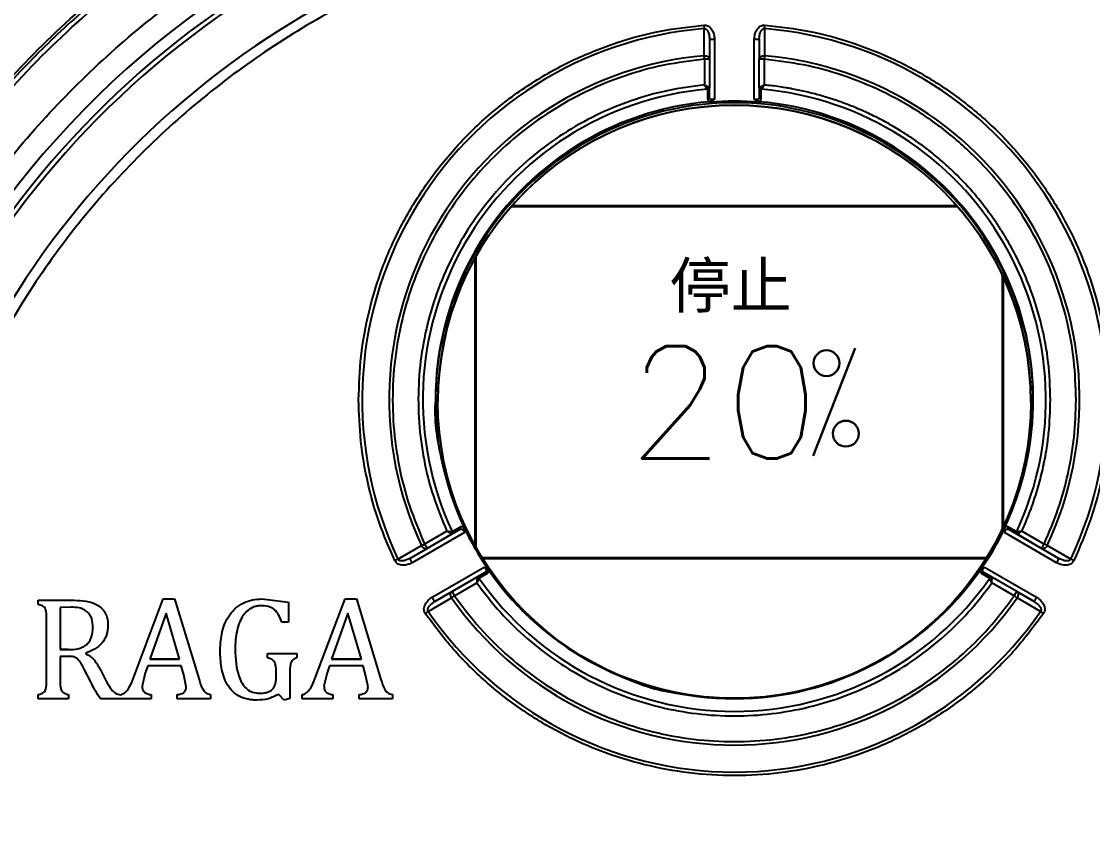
# Model space of a CAD drawing. Header units: millimetres. Extents: x 2223 to 4172, y 741 to 2119.
# Drawn here: x 2763.5 to 2871, y 1844.3 to 1926.1 of the extents above; entities that cross this region are included whole.
import ezdxf

# ---------------------------------------------------------------- set-up
doc = ezdxf.new("R2010")
doc.units = ezdxf.units.MM
for name, color, linetype, lineweight in [('DIM', 4, 'Continuous', 13), ('标注', 3, 'Continuous', 13), ('粗实线', 7, 'Continuous', 40)]:
    doc.layers.add(name, color=color, linetype=linetype, lineweight=lineweight)
doc.styles.add('01', font='txt.shx')

msp = doc.modelspace()

# ---------------------------------------------------------------- linework, layer by layer
at = {"color": 7, "linetype": 'Continuous', "lineweight": 25}
for p, q in [((2832.004, 1925.711), (2832.033, 1925.358)), ((2832.03, 1922.641), (2832.033, 1925.358)), ((2838.09, 1925.358), (2838.119, 1925.711)), ((2838.09, 1925.358), (2838.092, 1922.641)), ((2832.561, 1924.296), (2832.561, 1922.289)), ((2833.061, 1924.296), (2833.061, 1918.261)), ((2837.061, 1918.261), (2837.061, 1924.296)), ((2837.561, 1924.296), (2837.561, 1922.289)), ((2832.061, 1922.289), (2832.03, 1922.641)), ((2832.061, 1922.289), (2832.061, 1919.703)), ((2832.561, 1922.289), (2832.561, 1919.398)), ((2837.561, 1919.398), (2837.561, 1922.289)), ((2838.092, 1922.641), (2838.061, 1922.289)), ((2838.061, 1922.289), (2838.061, 1919.703)), ((2832.377, 1919.217), (2832.377, 1918.281)), ((2832.561, 1918.462), (2832.561, 1919.398)), ((2837.561, 1919.398), (2837.561, 1918.462)), ((2837.745, 1918.281), (2837.746, 1919.217)), ((2832.588, 1918.026), (2835.061, 1918.128)), ((2835.061, 1918.128), (2837.535, 1918.026)), ((2805.311, 1887.954), (2805.311, 1887.954)), ((2864.811, 1887.891), (2864.811, 1887.891)), ((2802.488, 1872.208), (2807.541, 1875.126)), ((2807.965, 1874.793), (2802.738, 1871.775)), ((2806.216, 1874.938), (2803.977, 1873.645)), ((2806.728, 1874.657), (2806.756, 1874.676)), ((2806.731, 1874.658), (2807.541, 1875.126)), ((2807.606, 1875.375), (2806.795, 1874.908)), ((2807.567, 1875.144), (2807.575, 1875.141)), ((2810.406, 1871.037), (2807.932, 1875.321)), ((2862.19, 1875.321), (2859.717, 1871.037)), ((2867.384, 1871.775), (2862.158, 1874.793)), ((2863.328, 1874.908), (2862.517, 1875.375)), ((2862.548, 1875.141), (2862.555, 1875.144)), ((2862.581, 1875.126), (2863.392, 1874.658)), ((2862.581, 1875.126), (2867.634, 1872.208)), ((2863.366, 1874.676), (2863.394, 1874.657)), ((2866.146, 1873.645), (2863.906, 1874.938)), ((2806.731, 1874.658), (2804.227, 1873.212)), ((2865.896, 1873.212), (2863.392, 1874.658)), ((2801.304, 1872.135), (2803.656, 1873.496)), ((2802.488, 1872.208), (2804.227, 1873.212)), ((2867.634, 1872.208), (2865.896, 1873.212)), ((2868.818, 1872.135), (2866.466, 1873.496)), ((2802.488, 1872.208), (2802.157, 1872.052)), ((2867.965, 1872.052), (2867.634, 1872.208)), ((2804.738, 1868.311), (2809.965, 1871.329)), ((2810.041, 1870.796), (2804.988, 1867.878)), ((2810.041, 1870.796), (2809.231, 1870.328)), ((2809.479, 1870.258), (2810.29, 1870.727)), ((2859.833, 1870.727), (2860.643, 1870.258)), ((2860.892, 1870.328), (2860.081, 1870.796)), ((2865.134, 1867.878), (2860.081, 1870.796)), ((2860.158, 1871.329), (2865.384, 1868.311)), ((2806.727, 1868.882), (2809.231, 1870.328)), ((2806.977, 1868.449), (2809.216, 1869.742)), ((2863.396, 1868.882), (2860.892, 1870.328)), ((2863.146, 1868.449), (2860.906, 1869.742)), ((2804.333, 1866.89), (2806.687, 1868.246)), ((2804.988, 1867.878), (2806.727, 1868.882)), ((2863.396, 1868.882), (2865.134, 1867.878)), ((2865.79, 1866.89), (2863.435, 1868.246)), ((2765.182, 1867.595), (2765.182, 1868.006)), ((2765.182, 1868.006), (2768.794, 1868.006)), ((2765.182, 1868.006), (2768.794, 1868.006)), ((2765.182, 1868.006), (2765.182, 1868.006)), ((2768.457, 1867.32), (2767.401, 1867.292)), ((2767.401, 1867.292), (2767.401, 1863.067)), ((2768.794, 1868.006), (2768.794, 1868.006)), ((2774.726, 1860.113), (2777.744, 1868.143)), ((2774.726, 1860.113), (2777.744, 1868.143)), ((2777.744, 1868.143), (2778.889, 1868.143)), ((2777.744, 1868.143), (2777.744, 1868.143)), ((2777.744, 1868.143), (2778.889, 1868.143)), ((2778.889, 1868.143), (2781.35, 1860.055)), ((2778.889, 1868.143), (2778.889, 1868.143)), ((2778.889, 1868.143), (2781.35, 1860.055)), ((2787.638, 1868.143), (2790.313, 1867.803)), ((2787.638, 1868.143), (2787.638, 1868.143)), ((2790.313, 1867.803), (2790.313, 1865.811)), ((2790.313, 1867.803), (2790.313, 1867.803)), ((2792.974, 1860.113), (2795.992, 1868.143)), ((2792.974, 1860.113), (2795.992, 1868.143)), ((2795.992, 1868.143), (2797.137, 1868.143)), ((2795.992, 1868.143), (2795.992, 1868.143)), ((2795.992, 1868.143), (2797.137, 1868.143)), ((2797.137, 1868.143), (2799.598, 1860.055)), ((2797.137, 1868.143), (2797.137, 1868.143)), ((2797.137, 1868.143), (2799.598, 1860.055)), ((2766.029, 1859.976), (2766.029, 1866.158)), ((2778.027, 1866.724), (2776.396, 1862.107)), ((2779.386, 1862.107), (2778.027, 1866.724)), ((2796.275, 1866.724), (2794.643, 1862.107)), ((2797.634, 1862.107), (2796.275, 1866.724)), ((2772.203, 1865.477), (2772.203, 1865.477)), ((2790.313, 1865.811), (2789.627, 1865.811)), ((2767.401, 1863.067), (2768.217, 1863.067)), ((2767.401, 1863.067), (2767.401, 1863.067)), ((2768.217, 1863.067), (2767.401, 1863.067)), ((2768.217, 1863.067), (2768.217, 1863.067)), ((2783.453, 1862.998), (2783.453, 1862.998)), ((2784.962, 1863.099), (2784.962, 1863.099)), ((2768.192, 1862.381), (2767.401, 1862.381)), ((2767.401, 1862.381), (2767.401, 1859.98)), ((2769.992, 1862.7), (2769.992, 1862.636)), ((2776.396, 1862.107), (2779.386, 1862.107)), ((2779.386, 1862.107), (2776.396, 1862.107)), ((2788.197, 1862.244), (2788.197, 1862.655)), ((2788.197, 1862.655), (2791.16, 1862.655)), ((2788.197, 1862.655), (2791.16, 1862.655)), ((2788.197, 1862.655), (2788.197, 1862.655)), ((2791.16, 1862.655), (2791.16, 1862.244)), ((2791.16, 1862.655), (2791.16, 1862.655)), ((2794.643, 1862.107), (2797.634, 1862.107)), ((2797.634, 1862.107), (2794.643, 1862.107)), ((2770.47, 1859.834), (2769.859, 1861.033)), ((2771.401, 1861.08), (2772.031, 1859.899)), ((2771.401, 1861.08), (2771.401, 1861.08)), ((2771.401, 1861.08), (2772.031, 1859.899)), ((2775.946, 1860.743), (2775.63, 1859.386)), ((2776.188, 1861.421), (2775.946, 1860.743)), ((2779.556, 1861.421), (2776.188, 1861.421)), ((2779.809, 1860.52), (2779.556, 1861.421)), ((2794.193, 1860.743), (2793.878, 1859.386)), ((2794.436, 1861.421), (2794.193, 1860.743)), ((2797.803, 1861.421), (2794.436, 1861.421)), ((2798.056, 1860.52), (2797.803, 1861.421)), ((2766.029, 1859.976), (2766.029, 1859.976)), ((2772.031, 1859.899), (2772.031, 1859.899)), ((2774.726, 1860.113), (2774.726, 1860.113)), ((2780.049, 1859.313), (2779.809, 1860.52)), ((2781.35, 1860.055), (2781.35, 1860.055)), ((2789.078, 1860.181), (2789.078, 1860.61)), ((2790.45, 1860.662), (2790.45, 1858.143)), ((2792.974, 1860.113), (2792.974, 1860.113)), ((2798.296, 1859.313), (2798.056, 1860.52)), ((2799.598, 1860.055), (2799.598, 1860.055)), ((2789.869, 1857.991), (2789.325, 1858.604)), ((2765.182, 1858.128), (2765.182, 1858.539)), ((2765.182, 1858.539), (2765.182, 1858.539)), ((2768.247, 1858.128), (2765.182, 1858.128)), ((2768.247, 1858.539), (2768.247, 1858.128)), ((2776.527, 1858.128), (2771.444, 1858.111)), ((2773.447, 1858.538), (2773.447, 1858.538)), ((2776.527, 1858.539), (2776.527, 1858.128)), ((2779.159, 1858.128), (2779.159, 1858.539)), ((2782.493, 1858.128), (2779.159, 1858.128)), ((2782.493, 1858.539), (2782.493, 1858.128)), ((2782.493, 1858.539), (2782.493, 1858.539)), ((2790.45, 1858.143), (2789.869, 1857.991)), ((2791.685, 1858.128), (2791.685, 1858.539)), ((2791.685, 1858.539), (2791.685, 1858.539)), ((2794.774, 1858.128), (2791.685, 1858.128)), ((2794.774, 1858.539), (2794.774, 1858.128)), ((2797.407, 1858.128), (2797.407, 1858.539)), ((2800.74, 1858.128), (2797.407, 1858.128)), ((2800.74, 1858.539), (2800.74, 1858.128)), ((2800.74, 1858.539), (2800.74, 1858.539)), ((2835.061, 1858.128), (2836.165, 1858.236))]:
    msp.add_line(p, q, dxfattribs=at)
at = {"color": 7, "linetype": 'Continuous', "lineweight": 25, "flags": 128}
for points in [[(2832.561, 1924.296), (2832.571, 1924.296), (2832.599, 1924.296), (2832.646, 1924.296), (2832.708, 1924.296), (2832.783, 1924.296), (2832.87, 1924.296), (2832.964, 1924.296), (2833.061, 1924.296)], [(2837.061, 1924.296), (2837.159, 1924.296), (2837.253, 1924.296), (2837.339, 1924.296), (2837.415, 1924.296), (2837.477, 1924.296), (2837.523, 1924.296), (2837.552, 1924.296), (2837.561, 1924.296)], [(2832.561, 1922.289), (2832.552, 1922.289), (2832.523, 1922.289), (2832.477, 1922.289), (2832.415, 1922.289), (2832.339, 1922.289), (2832.253, 1922.289), (2832.159, 1922.289), (2832.061, 1922.289)], [(2838.061, 1922.289), (2837.964, 1922.289), (2837.87, 1922.289), (2837.783, 1922.289), (2837.708, 1922.289), (2837.646, 1922.289), (2837.599, 1922.289), (2837.571, 1922.289), (2837.561, 1922.289)], [(2803.656, 1873.496), (2803.689, 1873.511), (2803.725, 1873.528), (2803.763, 1873.546), (2803.803, 1873.564), (2803.845, 1873.584), (2803.888, 1873.604), (2803.932, 1873.624), (2803.977, 1873.645)], [(2803.977, 1873.645), (2804.025, 1873.561), (2804.072, 1873.479), (2804.115, 1873.405), (2804.153, 1873.339), (2804.184, 1873.285), (2804.208, 1873.245), (2804.222, 1873.22), (2804.227, 1873.212)], [(2865.896, 1873.212), (2865.901, 1873.22), (2865.915, 1873.245), (2865.938, 1873.285), (2865.969, 1873.339), (2866.007, 1873.405), (2866.05, 1873.479), (2866.097, 1873.561), (2866.146, 1873.645)], [(2866.466, 1873.496), (2866.433, 1873.511), (2866.398, 1873.528), (2866.36, 1873.546), (2866.319, 1873.564), (2866.277, 1873.584), (2866.234, 1873.604), (2866.19, 1873.624), (2866.146, 1873.645)], [(2801.304, 1872.135), (2801.271, 1872.12), (2801.236, 1872.103), (2801.198, 1872.085), (2801.158, 1872.066), (2801.116, 1872.046), (2801.073, 1872.026), (2801.029, 1872.005), (2800.985, 1871.984)], [(2802.738, 1871.775), (2802.689, 1871.86), (2802.643, 1871.941), (2802.599, 1872.016), (2802.561, 1872.082), (2802.53, 1872.136), (2802.507, 1872.176), (2802.493, 1872.2), (2802.488, 1872.208)], [(2867.634, 1872.208), (2867.629, 1872.2), (2867.615, 1872.176), (2867.592, 1872.136), (2867.561, 1872.082), (2867.523, 1872.016), (2867.48, 1871.941), (2867.433, 1871.86), (2867.384, 1871.775)], [(2869.138, 1871.984), (2869.093, 1872.005), (2869.05, 1872.026), (2869.007, 1872.046), (2868.965, 1872.066), (2868.925, 1872.085), (2868.887, 1872.103), (2868.851, 1872.12), (2868.818, 1872.135)], [(2804.988, 1867.878), (2804.983, 1867.887), (2804.969, 1867.911), (2804.946, 1867.951), (2804.915, 1868.005), (2804.877, 1868.071), (2804.834, 1868.146), (2804.787, 1868.227), (2804.738, 1868.311)], [(2806.977, 1868.449), (2806.936, 1868.421), (2806.897, 1868.393), (2806.858, 1868.366), (2806.82, 1868.339), (2806.784, 1868.314), (2806.749, 1868.29), (2806.717, 1868.267), (2806.687, 1868.246)], [(2806.727, 1868.882), (2806.731, 1868.874), (2806.746, 1868.849), (2806.769, 1868.809), (2806.8, 1868.755), (2806.838, 1868.69), (2806.881, 1868.615), (2806.928, 1868.533), (2806.977, 1868.449)], [(2863.146, 1868.449), (2863.195, 1868.533), (2863.242, 1868.615), (2863.285, 1868.69), (2863.323, 1868.755), (2863.354, 1868.809), (2863.377, 1868.849), (2863.391, 1868.874), (2863.396, 1868.882)], [(2863.435, 1868.246), (2863.406, 1868.267), (2863.373, 1868.29), (2863.339, 1868.314), (2863.303, 1868.339), (2863.265, 1868.366), (2863.226, 1868.393), (2863.186, 1868.421), (2863.146, 1868.449)], [(2865.384, 1868.311), (2865.335, 1868.227), (2865.289, 1868.146), (2865.245, 1868.071), (2865.207, 1868.005), (2865.176, 1867.951), (2865.153, 1867.911), (2865.139, 1867.887), (2865.134, 1867.878)], [(2804.042, 1866.689), (2804.082, 1866.716), (2804.122, 1866.744), (2804.162, 1866.771), (2804.2, 1866.797), (2804.236, 1866.823), (2804.271, 1866.847), (2804.303, 1866.869), (2804.333, 1866.89)], [(2865.79, 1866.89), (2865.819, 1866.869), (2865.852, 1866.847), (2865.886, 1866.823), (2865.923, 1866.797), (2865.961, 1866.771), (2866, 1866.744), (2866.04, 1866.716), (2866.08, 1866.689)]]:
    msp.add_lwpolyline(points, dxfattribs=at)
at = {"color": 7, "linetype": 'Continuous', "lineweight": 25}
msp.add_circle((2835.061, 1887.923), 29.75, dxfattribs=at)
for centre, radius, start, end in [((2835.061, 1853.128), 91.48, 295.79271, 180), ((2835.061, 1853.128), 90.341, 353.64897, 186.35103), ((2835.061, 1853.128), 89.875, 353.64897, 186.35103), ((2835.061, 1853.128), 85.319, 353.33017, 186.66983), ((2835.061, 1888.128), 37.354, 94.65071, 205.34929), ((2835.061, 1888.128), 37.354, 334.65071, 85.34929), ((2835.061, 1888.128), 34.646, 95.01875, 204.98125), ((2835.061, 1888.128), 34.646, 335.01875, 84.98125), ((2835.061, 1888.128), 31.264, 94.97704, 205.02296), ((2832.289, 1919.495), 0.229, 285.08159, 349.89545), ((2832.372, 1919.407), 0.19, 271.48934, 357.31235), ((2837.751, 1919.407), 0.19, 182.68765, 268.51066), ((2837.833, 1919.495), 0.229, 190.10455, 254.91841), ((2835.061, 1888.128), 31.264, 334.97704, 85.02296), ((2835.061, 1888.128), 30, 94.72923, 205.27077), ((2835.061, 1887.923), 30, 357.22072, 180), ((2835.061, 1887.923), 29.75, 0, 179.93876), ((2832.372, 1918.471), 0.189, 271.61717, 357.31776), ((2835.061, 1888.128), 30, 334.72923, 85.27077), ((2837.751, 1918.471), 0.189, 182.6801, 268.38296), ((2806.511, 1874.845), 0.229, 310.10459, 14.91837), ((2806.628, 1874.817), 0.19, 302.68761, 28.51079), ((2807.439, 1875.285), 0.189, 302.68007, 28.38309), ((2862.683, 1875.285), 0.189, 151.61704, 237.31779), ((2863.494, 1874.817), 0.19, 151.48921, 237.31239), ((2863.612, 1874.845), 0.229, 165.08163, 229.89541), ((2810.128, 1870.627), 0.189, 31.61702, 117.31857), ((2835.061, 1888.128), 30, 214.72923, 325.27077), ((2859.994, 1870.627), 0.189, 62.68036, 148.38305), ((2809.282, 1870.044), 0.229, 45.08176, 109.89528), ((2809.318, 1870.159), 0.19, 31.48925, 117.3121), ((2835.061, 1888.128), 31.264, 214.97704, 325.02296), ((2860.805, 1870.159), 0.19, 62.6879, 148.51075), ((2860.84, 1870.044), 0.229, 70.10472, 134.91824), ((2835.061, 1888.128), 34.646, 215.01875, 324.98125), ((2835.061, 1888.128), 37.354, 214.65071, 325.34929), ((2835.061, 1853.128), 91.48, 180, 290.22656)]:
    msp.add_arc(centre, radius, start, end, dxfattribs=at)
for points in [[(2737.388, 1863.918), (2737.912, 1867.57), (2738.96, 1874.873), (2742.079, 1885.516), (2746.287, 1895.759), (2751.643, 1905.46), (2758.047, 1914.499), (2765.429, 1922.761), (2773.691, 1930.142), (2782.73, 1936.547), (2792.431, 1941.902), (2802.674, 1946.11), (2813.317, 1949.23), (2820.62, 1950.278), (2824.272, 1950.802)], [(2737.59, 1870.461), (2738.277, 1873.755), (2739.649, 1880.344), (2742.97, 1889.896), (2747.174, 1899.079), (2752.31, 1907.782), (2758.299, 1915.919), (2765.087, 1923.403), (2772.6, 1930.159), (2780.762, 1936.113), (2789.487, 1941.212), (2798.688, 1945.376), (2808.255, 1948.656), (2814.849, 1950.001), (2818.146, 1950.673)], [(2845.851, 1950.802), (2849.502, 1950.278), (2856.806, 1949.23), (2867.449, 1946.11), (2877.692, 1941.902), (2887.393, 1936.547), (2896.432, 1930.142), (2904.694, 1922.761), (2912.075, 1914.499), (2918.48, 1905.46), (2923.835, 1895.759), (2928.043, 1885.516), (2931.163, 1874.873), (2932.211, 1867.57), (2932.735, 1863.918)], [(2852.393, 1950.6), (2855.688, 1949.913), (2862.276, 1948.541), (2871.828, 1945.22), (2881.012, 1941.016), (2889.715, 1935.88), (2897.851, 1929.891), (2905.336, 1923.103), (2912.091, 1915.59), (2918.046, 1907.428), (2923.144, 1898.703), (2927.309, 1889.502), (2930.589, 1879.935), (2931.933, 1873.341), (2932.605, 1870.044)], [(2741.321, 1853.129), (2741.408, 1856.196), (2741.582, 1862.332), (2742.985, 1871.446), (2745.21, 1880.384), (2748.318, 1889.059), (2752.256, 1897.389), (2756.994, 1905.292), (2762.482, 1912.693), (2768.67, 1919.52), (2775.497, 1925.707), (2782.898, 1931.196), (2790.801, 1935.933), (2799.131, 1939.872), (2807.806, 1942.98), (2816.744, 1945.205), (2825.858, 1946.608), (2831.994, 1946.782), (2835.061, 1946.869)], [(2835.061, 1946.869), (2838.129, 1946.782), (2844.264, 1946.608), (2853.378, 1945.205), (2862.316, 1942.98), (2870.992, 1939.872), (2879.321, 1935.933), (2887.224, 1931.196), (2894.625, 1925.707), (2901.452, 1919.52), (2907.64, 1912.693), (2913.129, 1905.292), (2917.866, 1897.389), (2921.805, 1889.059), (2924.912, 1880.384), (2927.137, 1871.446), (2928.541, 1862.332), (2928.715, 1856.196), (2928.802, 1853.129)], [(2835.061, 1937.414), (2832.099, 1937.324), (2826.173, 1937.143), (2817.384, 1935.688), (2808.791, 1933.383), (2800.49, 1930.169), (2792.573, 1926.103), (2785.128, 1921.225), (2778.238, 1915.591), (2771.979, 1909.263), (2766.421, 1902.312), (2761.625, 1894.814), (2757.645, 1886.853), (2754.526, 1878.517), (2752.298, 1869.899), (2751.006, 1861.096), (2750.582, 1852.197), (2751.091, 1846.291), (2751.345, 1843.338)], [(2918.777, 1843.338), (2919.032, 1846.291), (2919.541, 1852.197), (2919.116, 1861.096), (2917.825, 1869.899), (2915.596, 1878.517), (2912.477, 1886.853), (2908.497, 1894.814), (2903.702, 1902.312), (2898.144, 1909.263), (2891.885, 1915.591), (2884.995, 1921.225), (2877.55, 1926.103), (2869.633, 1930.169), (2861.331, 1933.383), (2852.739, 1935.688), (2843.949, 1937.143), (2838.024, 1937.324), (2835.061, 1937.414)], [(2770.419, 1927.766), (2768.663, 1926.19), (2765.152, 1923.038), (2762, 1919.527), (2760.423, 1917.771)], [(2838.119, 1925.711), (2839.627, 1925.535), (2842.644, 1925.183), (2847.047, 1923.969), (2851.279, 1922.273), (2855.273, 1920.068), (2858.974, 1917.402), (2862.326, 1914.308), (2865.281, 1910.833), (2867.796, 1907.027), (2869.834, 1902.946), (2871.366, 1898.65), (2872.369, 1894.2), (2872.829, 1889.662), (2872.74, 1885.1), (2872.094, 1880.587), (2870.943, 1876.167), (2869.74, 1873.378), (2869.138, 1871.984)], [(2832.061, 1922.289), (2830.7, 1922.122), (2827.976, 1921.787), (2824.004, 1920.67), (2820.188, 1919.121), (2816.587, 1917.116), (2813.251, 1914.698), (2810.228, 1911.897), (2807.562, 1908.754), (2805.291, 1905.315), (2803.449, 1901.63), (2802.06, 1897.75), (2801.146, 1893.731), (2800.719, 1889.633), (2800.784, 1885.512), (2801.35, 1881.432), (2802.369, 1877.434), (2803.441, 1874.908), (2803.977, 1873.645)], [(2832.061, 1919.703), (2830.812, 1919.541), (2828.314, 1919.216), (2824.674, 1918.17), (2821.178, 1916.73), (2817.879, 1914.877), (2814.824, 1912.647), (2812.055, 1910.07), (2809.611, 1907.182), (2807.528, 1904.024), (2805.835, 1900.641), (2804.556, 1897.081), (2803.708, 1893.394), (2803.305, 1889.633), (2803.349, 1885.85), (2803.85, 1882.102), (2804.764, 1878.426), (2805.732, 1876.101), (2806.216, 1874.938)], [(2833.061, 1918.261), (2833.004, 1918.256), (2832.89, 1918.245), (2832.794, 1918.234), (2832.747, 1918.229)], [(2837.376, 1918.229), (2837.328, 1918.234), (2837.233, 1918.245), (2837.118, 1918.256), (2837.061, 1918.261)], [(2807.836, 1875.081), (2807.855, 1875.037), (2807.893, 1874.95), (2807.941, 1874.845), (2807.965, 1874.793)], [(2862.158, 1874.793), (2862.182, 1874.845), (2862.229, 1874.95), (2862.268, 1875.037), (2862.287, 1875.081)], [(2809.965, 1871.329), (2809.998, 1871.282), (2810.064, 1871.188), (2810.121, 1871.111), (2810.15, 1871.073)], [(2859.973, 1871.073), (2860.001, 1871.111), (2860.058, 1871.188), (2860.125, 1871.282), (2860.158, 1871.329)], [(2809.216, 1869.742), (2809.981, 1868.741), (2811.511, 1866.74), (2814.237, 1864.111), (2817.232, 1861.803), (2820.487, 1859.873), (2823.946, 1858.342), (2827.562, 1857.232), (2831.285, 1856.56), (2835.061, 1856.335), (2838.837, 1856.56), (2842.56, 1857.232), (2846.177, 1858.342), (2849.636, 1859.873), (2852.89, 1861.803), (2855.885, 1864.111), (2858.611, 1866.74), (2860.141, 1868.741), (2860.906, 1869.742)], [(2806.977, 1868.449), (2807.802, 1867.353), (2809.454, 1865.162), (2812.407, 1862.281), (2815.657, 1859.751), (2819.194, 1857.634), (2822.956, 1855.954), (2826.893, 1854.737), (2830.948, 1854), (2835.061, 1853.753), (2839.175, 1854), (2843.229, 1854.737), (2847.166, 1855.954), (2850.929, 1857.634), (2854.465, 1859.751), (2857.715, 1862.281), (2860.669, 1865.162), (2862.32, 1867.353), (2863.146, 1868.449)], [(2866.08, 1866.689), (2865.174, 1865.47), (2863.361, 1863.033), (2860.108, 1859.827), (2856.523, 1857.011), (2852.617, 1854.653), (2848.457, 1852.782), (2844.101, 1851.426), (2839.615, 1850.604), (2835.061, 1850.329), (2830.508, 1850.604), (2826.021, 1851.426), (2821.666, 1852.782), (2817.506, 1854.653), (2813.6, 1857.011), (2810.014, 1859.827), (2806.762, 1863.033), (2804.949, 1865.47), (2804.042, 1866.689)], [(2835.061, 1759.388), (2831.994, 1759.475), (2825.858, 1759.649), (2816.744, 1761.052), (2807.806, 1763.278), (2799.131, 1766.385), (2790.801, 1770.324), (2782.898, 1775.061), (2775.497, 1780.55), (2768.67, 1786.738), (2762.482, 1793.565), (2756.994, 1800.966), (2752.256, 1808.869), (2748.318, 1817.198), (2745.21, 1825.873), (2742.985, 1834.811), (2741.582, 1843.926), (2741.408, 1850.061), (2741.321, 1853.129)], [(2928.802, 1853.129), (2928.715, 1850.061), (2928.541, 1843.926), (2927.137, 1834.811), (2924.912, 1825.873), (2921.805, 1817.198), (2917.866, 1808.869), (2913.129, 1800.966), (2907.64, 1793.565), (2901.452, 1786.738), (2894.625, 1780.55), (2887.224, 1775.061), (2879.321, 1770.324), (2870.992, 1766.385), (2862.316, 1763.278), (2853.378, 1761.052), (2844.264, 1759.649), (2838.129, 1759.475), (2835.061, 1759.388)]]:
    msp.add_open_spline(points, degree=3, dxfattribs=at)
for points, knots in [([(2797.354, 1888.128), (2797.403, 1889.592), (2797.504, 1892.561), (2798.327, 1897.012), (2799.685, 1901.465), (2801.644, 1905.816), (2804.186, 1909.957), (2807.261, 1913.758), (2810.8, 1917.131), (2814.721, 1920.001), (2818.899, 1922.306), (2823.227, 1924.021), (2827.596, 1925.202), (2830.548, 1925.543), (2832.004, 1925.711)], [0, 0, 0, 0, 0.0782156, 0.1586051, 0.2410351, 0.3265101, 0.4128917, 0.5, 0.5870918, 0.6734733, 0.7589648, 0.8413784, 0.9217762, 1, 1, 1, 1]), ([(2832.004, 1925.711), (2832.085, 1925.709), (2832.251, 1925.707), (2832.475, 1925.598), (2832.667, 1925.439), (2832.864, 1925.175), (2833.027, 1924.787), (2833.05, 1924.46), (2833.061, 1924.296)], [0, 0, 0, 0, 0.1225406, 0.2507283, 0.3708535, 0.5011377, 0.7505279, 1, 1, 1, 1]), ([(2832.033, 1925.358), (2832.054, 1925.359), (2832.096, 1925.361), (2832.181, 1925.335), (2832.277, 1925.265), (2832.368, 1925.145), (2832.468, 1924.945), (2832.545, 1924.657), (2832.556, 1924.418), (2832.561, 1924.296)], [0, 0, 0, 0, 0.0469095, 0.0936327, 0.1947106, 0.3110168, 0.4391204, 0.7135016, 1, 1, 1, 1]), ([(2837.061, 1924.296), (2837.073, 1924.46), (2837.095, 1924.788), (2837.259, 1925.175), (2837.456, 1925.439), (2837.647, 1925.598), (2837.872, 1925.707), (2838.037, 1925.709), (2838.119, 1925.711)], [0, 0, 0, 0, 0.2498125, 0.4991926, 0.6288786, 0.7494851, 0.8773244, 1, 1, 1, 1]), ([(2837.561, 1924.296), (2837.567, 1924.418), (2837.577, 1924.657), (2837.655, 1924.945), (2837.755, 1925.145), (2837.846, 1925.265), (2837.942, 1925.335), (2838.027, 1925.361), (2838.069, 1925.359), (2838.09, 1925.358)], [0, 0, 0, 0, 0.28654563, 0.56106869, 0.68919014, 0.8054766, 0.90650496, 0.95317639, 1, 1, 1, 1]), ([(2832.03, 1922.641), (2832.096, 1922.639), (2832.196, 1922.636), (2832.32, 1922.594), (2832.403, 1922.55), (2832.474, 1922.493), (2832.543, 1922.408), (2832.554, 1922.335), (2832.561, 1922.289)], [0, 0, 0, 0, 0.2385849, 0.3638389, 0.5000025, 0.6213043, 0.7614151, 1, 1, 1, 1]), ([(2837.561, 1922.289), (2837.568, 1922.335), (2837.58, 1922.408), (2837.648, 1922.493), (2837.719, 1922.55), (2837.803, 1922.594), (2837.927, 1922.636), (2838.027, 1922.639), (2838.092, 1922.641)], [0, 0, 0, 0, 0.238585, 0.3787456, 0.4999975, 0.6362115, 0.761415, 1, 1, 1, 1]), ([(2869.354, 1888.128), (2869.31, 1889.454), (2869.219, 1892.144), (2868.476, 1896.177), (2867.041, 1900.903), (2864.495, 1906.133), (2860.951, 1910.845), (2857.225, 1914.42), (2853.687, 1917.032), (2849.914, 1919.137), (2846.003, 1920.711), (2842.051, 1921.803), (2839.379, 1922.129), (2838.061, 1922.289)], [0, 0, 0, 0, 0.07827687, 0.15871, 0.24116849, 0.36932909, 0.49988873, 0.58696496, 0.67333854, 0.75883145, 0.84127172, 0.92171409, 1, 1, 1, 1]), ([(2832.514, 1919.455), (2832.49, 1919.468), (2832.439, 1919.497), (2832.329, 1919.556), (2832.202, 1919.627), (2832.113, 1919.675), (2832.061, 1919.703)], [0, 0, 0, 0, 0.2427138, 0.5154318, 0.7146901, 1, 1, 1, 1]), ([(2832.349, 1919.274), (2832.334, 1919.297), (2832.301, 1919.346), (2832.232, 1919.45), (2832.15, 1919.57), (2832.094, 1919.654), (2832.061, 1919.703)], [0, 0, 0, 0, 0.2421389, 0.5153871, 0.7139591, 1, 1, 1, 1]), ([(2832.349, 1919.274), (2832.357, 1919.265), (2832.373, 1919.247), (2832.376, 1919.227), (2832.377, 1919.217)], [0, 0, 0, 0, 0.4949702, 1, 1, 1, 1]), ([(2832.561, 1919.398), (2832.559, 1919.409), (2832.555, 1919.429), (2832.527, 1919.447), (2832.514, 1919.455)], [0, 0, 0, 0, 0.54466812, 1, 1, 1, 1]), ([(2837.608, 1919.455), (2837.596, 1919.447), (2837.568, 1919.429), (2837.564, 1919.409), (2837.561, 1919.398)], [0, 0, 0, 0, 0.4553331, 1, 1, 1, 1]), ([(2838.061, 1919.703), (2838.009, 1919.675), (2837.921, 1919.627), (2837.793, 1919.556), (2837.684, 1919.497), (2837.632, 1919.468), (2837.608, 1919.455)], [0, 0, 0, 0, 0.2853443, 0.4845682, 0.757303, 1, 1, 1, 1]), ([(2837.746, 1919.217), (2837.747, 1919.227), (2837.749, 1919.247), (2837.766, 1919.265), (2837.774, 1919.274)], [0, 0, 0, 0, 0.5050343, 1, 1, 1, 1]), ([(2838.061, 1919.703), (2838.028, 1919.654), (2837.972, 1919.57), (2837.89, 1919.45), (2837.822, 1919.346), (2837.789, 1919.297), (2837.774, 1919.274)], [0, 0, 0, 0, 0.2860062, 0.4846128, 0.7578444, 1, 1, 1, 1]), ([(2866.779, 1888.128), (2866.736, 1889.382), (2866.65, 1891.892), (2865.956, 1895.603), (2865.129, 1898.327), (2864.431, 1900.117), (2864.039, 1901.037), (2863.617, 1901.945), (2863.167, 1902.838), (2862.689, 1903.717), (2862.343, 1904.308), (2862.093, 1904.72), (2861.799, 1905.197), (2861.332, 1905.911), (2860.758, 1906.727), (2860.23, 1907.436), (2859.691, 1908.119), (2859.119, 1908.803), (2858.689, 1909.29), (2858.014, 1910.028), (2857.152, 1910.91), (2855.876, 1912.079), (2854.688, 1913.059), (2853.568, 1913.896), (2852.633, 1914.54), (2851.838, 1915.049), (2851.12, 1915.484), (2850.395, 1915.897), (2849.643, 1916.299), (2849.088, 1916.577), (2848.302, 1916.955), (2847.366, 1917.374), (2846.038, 1917.895), (2844.768, 1918.334), (2843.681, 1918.657), (2842.8, 1918.889), (2842.132, 1919.05), (2841.46, 1919.196), (2840.964, 1919.292), (2840.539, 1919.369), (2840.088, 1919.447), (2839.397, 1919.551), (2838.688, 1919.64), (2838.231, 1919.686), (2838.061, 1919.703)], [0, 0, 0, 0, 0.0803647, 0.1607294, 0.2410941, 0.2624684, 0.283842, 0.3052151, 0.3265873, 0.3479574, 0.3693255, 0.3704427, 0.3788854, 0.405204, 0.4251182, 0.4428013, 0.4618483, 0.4808946, 0.4999402, 0.5035205, 0.5449145, 0.57896, 0.6143836, 0.643615, 0.6685119, 0.6871043, 0.7041218, 0.7223404, 0.7405585, 0.758776, 0.762108, 0.7964253, 0.8245029, 0.853496, 0.8824879, 0.8971785, 0.9118685, 0.9265578, 0.9412466, 0.9442716, 0.9541998, 0.9705965, 0.9890576, 1, 1, 1, 1]), ([(2832.377, 1918.281), (2832.381, 1918.257), (2832.388, 1918.208), (2832.444, 1918.142), (2832.53, 1918.083), (2832.615, 1918.056), (2832.657, 1918.042)], [0, 0, 0, 0, 0.2532366, 0.5010025, 0.7541237, 1, 1, 1, 1]), ([(2832.747, 1918.229), (2832.72, 1918.242), (2832.663, 1918.271), (2832.583, 1918.346), (2832.57, 1918.416), (2832.561, 1918.462)], [0, 0, 0, 0, 0.2330855, 0.4930071, 1, 1, 1, 1]), ([(2833.061, 1918.261), (2832.989, 1918.209), (2832.878, 1918.128), (2832.717, 1918.048), (2832.629, 1918.033), (2832.588, 1918.026)], [0, 0, 0, 0, 0.5002105, 0.7688311, 1, 1, 1, 1]), ([(2832.657, 1918.042), (2832.653, 1918.04), (2832.645, 1918.036), (2832.622, 1918.029), (2832.602, 1918.027), (2832.588, 1918.026)], [0, 0, 0, 0, 0.2208696, 0.4522607, 1, 1, 1, 1]), ([(2832.747, 1918.229), (2832.747, 1918.229), (2832.747, 1918.229), (2832.747, 1918.229), (2832.747, 1918.229), (2832.747, 1918.228), (2832.746, 1918.224), (2832.745, 1918.207), (2832.739, 1918.168), (2832.721, 1918.117), (2832.692, 1918.069), (2832.669, 1918.051), (2832.657, 1918.042)], [0, 0, 0, 0, 0.0000851, 0.0002561, 0.000889, 0.0033496, 0.0131073, 0.0523637, 0.2150037, 0.5052334, 0.751511, 1, 1, 1, 1]), ([(2837.535, 1918.026), (2837.494, 1918.033), (2837.406, 1918.048), (2837.244, 1918.128), (2837.133, 1918.209), (2837.061, 1918.261)], [0, 0, 0, 0, 0.2295204, 0.499747, 1, 1, 1, 1]), ([(2837.561, 1918.462), (2837.553, 1918.416), (2837.539, 1918.346), (2837.46, 1918.271), (2837.403, 1918.242), (2837.376, 1918.229)], [0, 0, 0, 0, 0.5069925, 0.7668968, 1, 1, 1, 1]), ([(2837.465, 1918.042), (2837.453, 1918.052), (2837.429, 1918.071), (2837.401, 1918.119), (2837.383, 1918.173), (2837.378, 1918.211), (2837.376, 1918.229)], [0, 0, 0, 0, 0.2602756, 0.5208003, 0.77013, 1, 1, 1, 1]), ([(2837.465, 1918.042), (2837.507, 1918.056), (2837.593, 1918.083), (2837.678, 1918.142), (2837.735, 1918.208), (2837.742, 1918.257), (2837.745, 1918.281)], [0, 0, 0, 0, 0.2457787, 0.4989916, 0.7466563, 1, 1, 1, 1]), ([(2837.535, 1918.026), (2837.52, 1918.027), (2837.5, 1918.029), (2837.477, 1918.036), (2837.469, 1918.04), (2837.465, 1918.042)], [0, 0, 0, 0, 0.5522801, 0.7827511, 1, 1, 1, 1]), ([(2800.985, 1871.984), (2800.429, 1873.259), (2799.317, 1875.81), (2798.209, 1879.84), (2797.485, 1883.956), (2797.398, 1886.737), (2797.354, 1888.128)], [0, 0, 0, 0, 0.2499835, 0.4999998, 0.7499835, 1, 1, 1, 1]), ([(2805.064, 1888.16), (2805.063, 1888.149), (2804.869, 1886.188), (2805.536, 1882.231), (2807.143, 1876.575), (2809.963, 1871.352), (2813.71, 1866.783), (2818.285, 1863.005), (2823.515, 1860.301), (2827.537, 1858.84), (2829.776, 1858.645), (2830.061, 1858.62)], [0, 0, 0, 0, 0.0007589, 0.1405985, 0.2804382, 0.4202779, 0.5601176, 0.6999572, 0.8397969, 0.9796366, 1, 1, 1, 1]), ([(2858.742, 1869.921), (2859.175, 1870.426), (2860.887, 1872.421), (2862.903, 1876.604), (2864.733, 1882.219), (2864.95, 1886.141), (2865.058, 1888.096)], [0, 0, 0, 0, 0.101587, 0.4016007, 0.7016144, 1, 1, 1, 1]), ([(2863.906, 1874.938), (2864.038, 1875.234), (2864.303, 1875.825), (2864.664, 1876.728), (2865, 1877.639), (2865.308, 1878.561), (2865.586, 1879.492), (2865.836, 1880.431), (2865.988, 1881.08), (2866.091, 1881.556), (2866.207, 1882.111), (2866.361, 1882.955), (2866.502, 1883.915), (2866.708, 1885.602), (2866.747, 1886.994), (2866.779, 1888.128)], [0, 0, 0, 0, 0.07144385, 0.14288374, 0.21431988, 0.28576303, 0.35720674, 0.42863778, 0.50005558, 0.50406448, 0.53604837, 0.6252562, 0.69323765, 0.75009307, 1, 1, 1, 1]), ([(2866.146, 1873.645), (2866.637, 1874.791), (2867.62, 1877.083), (2868.599, 1880.698), (2869.239, 1884.389), (2869.316, 1886.881), (2869.354, 1888.128)], [0, 0, 0, 0, 0.2499816, 0.4999998, 0.7499816, 1, 1, 1, 1]), ([(2806.216, 1874.938), (2806.275, 1874.934), (2806.376, 1874.928), (2806.521, 1874.917), (2806.645, 1874.909), (2806.704, 1874.905), (2806.731, 1874.904)], [0, 0, 0, 0, 0.2860062, 0.4846128, 0.7578444, 1, 1, 1, 1]), ([(2806.658, 1874.67), (2806.634, 1874.684), (2806.584, 1874.715), (2806.477, 1874.78), (2806.352, 1874.855), (2806.267, 1874.907), (2806.216, 1874.938)], [0, 0, 0, 0, 0.242697, 0.5154318, 0.7146557, 1, 1, 1, 1]), ([(2806.658, 1874.67), (2806.671, 1874.663), (2806.7, 1874.648), (2806.72, 1874.654), (2806.731, 1874.658)], [0, 0, 0, 0, 0.45533314, 1, 1, 1, 1]), ([(2806.795, 1874.908), (2806.785, 1874.904), (2806.767, 1874.896), (2806.743, 1874.901), (2806.731, 1874.904)], [0, 0, 0, 0, 0.5050343, 1, 1, 1, 1]), ([(2807.541, 1875.126), (2807.585, 1875.141), (2807.652, 1875.165), (2807.758, 1875.133), (2807.811, 1875.098), (2807.836, 1875.081)], [0, 0, 0, 0, 0.5069925, 0.7668968, 1, 1, 1, 1]), ([(2807.952, 1875.253), (2807.92, 1875.282), (2807.853, 1875.342), (2807.76, 1875.387), (2807.674, 1875.403), (2807.629, 1875.385), (2807.606, 1875.375)], [0, 0, 0, 0, 0.245779, 0.4989923, 0.7466569, 1, 1, 1, 1]), ([(2807.952, 1875.253), (2807.95, 1875.238), (2807.946, 1875.209), (2807.92, 1875.159), (2807.884, 1875.118), (2807.853, 1875.094), (2807.84, 1875.085), (2807.837, 1875.082), (2807.836, 1875.082), (2807.836, 1875.081), (2807.836, 1875.081), (2807.836, 1875.081), (2807.836, 1875.081)], [0, 0, 0, 0, 0.2479867, 0.4941208, 0.7906603, 0.9489512, 0.9871984, 0.9967144, 0.9991187, 0.9997404, 0.9999108, 1, 1, 1, 1]), ([(2807.932, 1875.321), (2807.938, 1875.308), (2807.946, 1875.289), (2807.952, 1875.266), (2807.952, 1875.257), (2807.952, 1875.253)], [0, 0, 0, 0, 0.5522801, 0.7827511, 1, 1, 1, 1]), ([(2807.932, 1875.321), (2807.946, 1875.282), (2807.977, 1875.198), (2807.989, 1875.018), (2807.974, 1874.882), (2807.965, 1874.793)], [0, 0, 0, 0, 0.2295204, 0.499747, 1, 1, 1, 1]), ([(2862.158, 1874.793), (2862.148, 1874.882), (2862.134, 1875.018), (2862.145, 1875.198), (2862.176, 1875.282), (2862.19, 1875.321)], [0, 0, 0, 0, 0.5002105, 0.7688311, 1, 1, 1, 1]), ([(2862.517, 1875.375), (2862.494, 1875.385), (2862.448, 1875.403), (2862.362, 1875.387), (2862.269, 1875.342), (2862.203, 1875.282), (2862.17, 1875.253)], [0, 0, 0, 0, 0.2532366, 0.5010025, 0.7541237, 1, 1, 1, 1]), ([(2862.17, 1875.253), (2862.17, 1875.257), (2862.17, 1875.266), (2862.176, 1875.289), (2862.184, 1875.308), (2862.19, 1875.321)], [0, 0, 0, 0, 0.2208696, 0.4522607, 1, 1, 1, 1]), ([(2862.287, 1875.081), (2862.287, 1875.081), (2862.287, 1875.081), (2862.287, 1875.081), (2862.287, 1875.082), (2862.286, 1875.082), (2862.282, 1875.085), (2862.269, 1875.094), (2862.238, 1875.119), (2862.203, 1875.16), (2862.176, 1875.209), (2862.172, 1875.238), (2862.17, 1875.253)], [0, 0, 0, 0, 0.00008506, 0.00025613, 0.00088898, 0.00334958, 0.01310734, 0.05236375, 0.21500365, 0.50523338, 0.75151104, 1, 1, 1, 1]), ([(2862.287, 1875.081), (2862.312, 1875.098), (2862.365, 1875.133), (2862.47, 1875.165), (2862.537, 1875.141), (2862.581, 1875.126)], [0, 0, 0, 0, 0.2330855, 0.4930071, 1, 1, 1, 1]), ([(2863.391, 1874.904), (2863.379, 1874.901), (2863.356, 1874.896), (2863.337, 1874.904), (2863.328, 1874.908)], [0, 0, 0, 0, 0.4949702, 1, 1, 1, 1]), ([(2863.391, 1874.904), (2863.419, 1874.905), (2863.477, 1874.909), (2863.601, 1874.917), (2863.747, 1874.928), (2863.847, 1874.934), (2863.906, 1874.938)], [0, 0, 0, 0, 0.2421389, 0.5153871, 0.7139591, 1, 1, 1, 1]), ([(2863.392, 1874.658), (2863.403, 1874.654), (2863.422, 1874.648), (2863.451, 1874.663), (2863.465, 1874.67)], [0, 0, 0, 0, 0.5446681, 1, 1, 1, 1]), ([(2863.465, 1874.67), (2863.487, 1874.684), (2863.536, 1874.713), (2863.64, 1874.776), (2863.766, 1874.852), (2863.854, 1874.906), (2863.906, 1874.938)], [0, 0, 0, 0, 0.2335876, 0.4987544, 0.7053729, 1, 1, 1, 1]), ([(2804.227, 1873.212), (2804.183, 1873.195), (2804.114, 1873.169), (2804.007, 1873.186), (2803.922, 1873.218), (2803.842, 1873.269), (2803.744, 1873.355), (2803.691, 1873.44), (2803.656, 1873.496)], [0, 0, 0, 0, 0.238585, 0.3787456, 0.4999975, 0.6362115, 0.761415, 1, 1, 1, 1]), ([(2866.466, 1873.496), (2866.432, 1873.44), (2866.379, 1873.355), (2866.281, 1873.269), (2866.201, 1873.218), (2866.116, 1873.186), (2866.008, 1873.169), (2865.939, 1873.195), (2865.896, 1873.212)], [0, 0, 0, 0, 0.2385849, 0.3638389, 0.5000025, 0.6213043, 0.7614151, 1, 1, 1, 1]), ([(2802.738, 1871.775), (2802.591, 1871.703), (2802.296, 1871.559), (2801.878, 1871.507), (2801.552, 1871.546), (2801.318, 1871.632), (2801.112, 1871.772), (2801.026, 1871.914), (2800.985, 1871.984)], [0, 0, 0, 0, 0.2498125, 0.4991926, 0.6288786, 0.7494851, 0.8773244, 1, 1, 1, 1]), ([(2802.157, 1872.052), (2802.045, 1872.016), (2801.881, 1871.964), (2801.657, 1871.952), (2801.507, 1871.971), (2801.398, 1872.019), (2801.334, 1872.079), (2801.314, 1872.117), (2801.304, 1872.135)], [0, 0, 0, 0, 0.38478013, 0.56435916, 0.7273499, 0.86895442, 0.93437056, 1, 1, 1, 1]), ([(2869.138, 1871.984), (2869.096, 1871.915), (2869.011, 1871.772), (2868.804, 1871.632), (2868.571, 1871.546), (2868.244, 1871.507), (2867.826, 1871.559), (2867.532, 1871.703), (2867.384, 1871.775)], [0, 0, 0, 0, 0.1225406, 0.2507283, 0.3708535, 0.5011377, 0.7505279, 1, 1, 1, 1]), ([(2868.818, 1872.135), (2868.808, 1872.117), (2868.789, 1872.079), (2868.724, 1872.019), (2868.615, 1871.971), (2868.466, 1871.952), (2868.242, 1871.964), (2868.077, 1872.016), (2867.965, 1872.052)], [0, 0, 0, 0, 0.06574553, 0.13122986, 0.27289447, 0.43590199, 0.61544419, 1, 1, 1, 1]), ([(2809.965, 1871.329), (2810.046, 1871.293), (2810.172, 1871.237), (2810.322, 1871.138), (2810.379, 1871.069), (2810.406, 1871.037)], [0, 0, 0, 0, 0.5002105, 0.7688311, 1, 1, 1, 1]), ([(2810.15, 1871.073), (2810.152, 1871.043), (2810.156, 1870.979), (2810.13, 1870.872), (2810.077, 1870.826), (2810.041, 1870.796)], [0, 0, 0, 0, 0.233085, 0.4930073, 1, 1, 1, 1]), ([(2810.15, 1871.073), (2810.167, 1871.08), (2810.203, 1871.095), (2810.259, 1871.106), (2810.314, 1871.106), (2810.342, 1871.094), (2810.357, 1871.088)], [0, 0, 0, 0, 0.2336109, 0.4844564, 0.7436939, 1, 1, 1, 1]), ([(2810.29, 1870.727), (2810.309, 1870.742), (2810.348, 1870.772), (2810.377, 1870.855), (2810.385, 1870.958), (2810.366, 1871.045), (2810.357, 1871.088)], [0, 0, 0, 0, 0.2532366, 0.5010025, 0.7541237, 1, 1, 1, 1]), ([(2810.357, 1871.088), (2810.36, 1871.086), (2810.368, 1871.081), (2810.385, 1871.065), (2810.397, 1871.048), (2810.406, 1871.037)], [0, 0, 0, 0, 0.2208696, 0.4522607, 1, 1, 1, 1]), ([(2859.717, 1871.037), (2859.743, 1871.068), (2859.801, 1871.137), (2859.951, 1871.237), (2860.076, 1871.293), (2860.158, 1871.329)], [0, 0, 0, 0, 0.2295204, 0.499747, 1, 1, 1, 1]), ([(2859.717, 1871.037), (2859.725, 1871.048), (2859.737, 1871.065), (2859.755, 1871.082), (2859.762, 1871.086), (2859.766, 1871.088)], [0, 0, 0, 0, 0.5522801, 0.7827511, 1, 1, 1, 1]), ([(2859.766, 1871.088), (2859.757, 1871.045), (2859.738, 1870.958), (2859.746, 1870.855), (2859.775, 1870.772), (2859.813, 1870.742), (2859.833, 1870.727)], [0, 0, 0, 0, 0.245779, 0.4989923, 0.7466569, 1, 1, 1, 1]), ([(2859.973, 1871.073), (2859.952, 1871.082), (2859.915, 1871.097), (2859.858, 1871.106), (2859.807, 1871.105), (2859.78, 1871.094), (2859.766, 1871.088)], [0, 0, 0, 0, 0.2846576, 0.5003137, 0.7483807, 1, 1, 1, 1]), ([(2860.081, 1870.796), (2860.046, 1870.826), (2859.992, 1870.872), (2859.967, 1870.979), (2859.971, 1871.043), (2859.973, 1871.073)], [0, 0, 0, 0, 0.5069925, 0.7668968, 1, 1, 1, 1]), ([(2809.231, 1870.328), (2809.222, 1870.32), (2809.207, 1870.306), (2809.205, 1870.274), (2809.205, 1870.259)], [0, 0, 0, 0, 0.5446681, 1, 1, 1, 1]), ([(2809.205, 1870.259), (2809.205, 1870.231), (2809.206, 1870.172), (2809.21, 1870.047), (2809.212, 1869.902), (2809.215, 1869.801), (2809.216, 1869.742)], [0, 0, 0, 0, 0.2427138, 0.5154318, 0.7146901, 1, 1, 1, 1]), ([(2809.444, 1870.206), (2809.432, 1870.181), (2809.406, 1870.128), (2809.35, 1870.017), (2809.287, 1869.885), (2809.242, 1869.795), (2809.216, 1869.742)], [0, 0, 0, 0, 0.2421389, 0.5153871, 0.7139591, 1, 1, 1, 1]), ([(2809.444, 1870.206), (2809.447, 1870.217), (2809.455, 1870.24), (2809.471, 1870.252), (2809.479, 1870.258)], [0, 0, 0, 0, 0.4949702, 1, 1, 1, 1]), ([(2860.643, 1870.258), (2860.652, 1870.252), (2860.668, 1870.24), (2860.675, 1870.217), (2860.679, 1870.206)], [0, 0, 0, 0, 0.5050343, 1, 1, 1, 1]), ([(2860.906, 1869.742), (2860.88, 1869.795), (2860.836, 1869.885), (2860.772, 1870.017), (2860.717, 1870.128), (2860.691, 1870.181), (2860.679, 1870.206)], [0, 0, 0, 0, 0.2860062, 0.4846128, 0.7578444, 1, 1, 1, 1]), ([(2860.918, 1870.259), (2860.917, 1870.274), (2860.916, 1870.306), (2860.9, 1870.32), (2860.892, 1870.328)], [0, 0, 0, 0, 0.4553331, 1, 1, 1, 1]), ([(2860.906, 1869.742), (2860.908, 1869.801), (2860.911, 1869.902), (2860.913, 1870.047), (2860.916, 1870.172), (2860.917, 1870.231), (2860.918, 1870.259)], [0, 0, 0, 0, 0.2853443, 0.4845682, 0.757303, 1, 1, 1, 1]), ([(2804.042, 1866.689), (2804.003, 1866.759), (2803.922, 1866.904), (2803.904, 1867.153), (2803.946, 1867.399), (2804.076, 1867.701), (2804.33, 1868.036), (2804.602, 1868.22), (2804.738, 1868.311)], [0, 0, 0, 0, 0.1225406, 0.2507283, 0.3708535, 0.5011377, 0.7505279, 1, 1, 1, 1]), ([(2806.599, 1868.449), (2806.591, 1868.493), (2806.574, 1868.589), (2806.594, 1868.718), (2806.646, 1868.823), (2806.7, 1868.863), (2806.727, 1868.882)], [0, 0, 0, 0, 0.239538, 0.5175571, 0.7682031, 1, 1, 1, 1]), ([(2806.687, 1868.246), (2806.668, 1868.278), (2806.631, 1868.343), (2806.61, 1868.413), (2806.599, 1868.449)], [0, 0, 0, 0, 0.49355373, 1, 1, 1, 1]), ([(2863.396, 1868.882), (2863.422, 1868.863), (2863.476, 1868.823), (2863.528, 1868.718), (2863.549, 1868.589), (2863.531, 1868.493), (2863.523, 1868.449)], [0, 0, 0, 0, 0.2317969, 0.4824429, 0.7604804, 1, 1, 1, 1]), ([(2863.523, 1868.449), (2863.513, 1868.413), (2863.492, 1868.343), (2863.454, 1868.278), (2863.435, 1868.246)], [0, 0, 0, 0, 0.5064463, 1, 1, 1, 1]), ([(2865.384, 1868.311), (2865.52, 1868.22), (2865.793, 1868.036), (2866.047, 1867.701), (2866.176, 1867.398), (2866.218, 1867.153), (2866.2, 1866.904), (2866.12, 1866.759), (2866.08, 1866.689)], [0, 0, 0, 0, 0.2498125, 0.4991926, 0.6288786, 0.7494851, 0.8773244, 1, 1, 1, 1]), ([(2766.029, 1866.158), (2766.042, 1866.481), (2766.06, 1866.885), (2765.832, 1867.313), (2765.564, 1867.494), (2765.335, 1867.555), (2765.182, 1867.595)], [0, 0, 0, 0, 0.4996211, 0.6251499, 0.7494732, 1, 1, 1, 1]), ([(2770.693, 1865.279), (2770.676, 1865.571), (2770.651, 1866.01), (2770.4, 1866.54), (2770.112, 1866.873), (2769.739, 1867.107), (2769.186, 1867.294), (2768.749, 1867.31), (2768.457, 1867.32)], [0, 0, 0, 0, 0.24958677, 0.37462583, 0.49959061, 0.62471117, 0.7498825, 1, 1, 1, 1]), ([(2768.794, 1868.006), (2769.198, 1867.993), (2770.004, 1867.965), (2770.994, 1867.669), (2771.647, 1867.178), (2771.995, 1866.669), (2772.141, 1866.181), (2772.196, 1865.78), (2772.201, 1865.578), (2772.203, 1865.477)], [0, 0, 0, 0, 0.2503213, 0.4998014, 0.6247836, 0.7496745, 0.8746984, 0.9373467, 1, 1, 1, 1]), ([(2783.453, 1862.998), (2783.488, 1863.622), (2783.557, 1864.866), (2784.187, 1866.336), (2785.02, 1867.273), (2785.809, 1867.787), (2786.702, 1868.096), (2787.326, 1868.128), (2787.638, 1868.143)], [0, 0, 0, 0, 0.25015941, 0.49958066, 0.62466902, 0.74973011, 0.87480959, 1, 1, 1, 1]), ([(2783.453, 1862.998), (2783.488, 1863.622), (2783.557, 1864.866), (2784.187, 1866.336), (2785.02, 1867.273), (2785.809, 1867.787), (2786.702, 1868.096), (2787.326, 1868.128), (2787.638, 1868.143)], [0, 0, 0, 0, 0.25015941, 0.49958066, 0.62466902, 0.74973011, 0.87480959, 1, 1, 1, 1]), ([(2787.55, 1867.457), (2787.432, 1867.452), (2787.197, 1867.441), (2786.74, 1867.324), (2786.22, 1867.027), (2785.748, 1866.494), (2785.381, 1865.8), (2785.125, 1864.972), (2784.983, 1864.04), (2784.969, 1863.412), (2784.962, 1863.099)], [0, 0, 0, 0, 0.0625578, 0.1250968, 0.2497271, 0.3745435, 0.4995432, 0.6653113, 0.8335626, 1, 1, 1, 1]), ([(2789.627, 1865.811), (2789.548, 1866.04), (2789.389, 1866.496), (2789.028, 1866.999), (2788.623, 1867.27), (2788.161, 1867.432), (2787.793, 1867.447), (2787.55, 1867.457)], [0, 0, 0, 0, 0.2503493, 0.4996618, 0.6209721, 0.7499106, 1, 1, 1, 1]), ([(2804.333, 1866.89), (2804.322, 1866.907), (2804.299, 1866.943), (2804.279, 1867.029), (2804.292, 1867.148), (2804.35, 1867.287), (2804.474, 1867.473), (2804.684, 1867.684), (2804.885, 1867.813), (2804.988, 1867.878)], [0, 0, 0, 0, 0.0469095, 0.0936327, 0.1947106, 0.3110168, 0.4391204, 0.7135016, 1, 1, 1, 1]), ([(2865.134, 1867.878), (2865.237, 1867.813), (2865.439, 1867.684), (2865.649, 1867.473), (2865.772, 1867.287), (2865.831, 1867.147), (2865.844, 1867.029), (2865.824, 1866.943), (2865.801, 1866.907), (2865.79, 1866.89)], [0, 0, 0, 0, 0.2865456, 0.5610687, 0.6891901, 0.8054766, 0.906505, 0.9531764, 1, 1, 1, 1]), ([(2768.217, 1863.067), (2768.539, 1863.07), (2769.02, 1863.076), (2769.633, 1863.272), (2770.045, 1863.528), (2770.361, 1863.895), (2770.645, 1864.475), (2770.674, 1864.958), (2770.693, 1865.279)], [0, 0, 0, 0, 0.2503, 0.3753367, 0.5003813, 0.6253296, 0.7504389, 1, 1, 1, 1]), ([(2772.203, 1865.477), (2772.178, 1865.157), (2772.129, 1864.519), (2771.629, 1863.672), (2770.879, 1863.06), (2770.288, 1862.821), (2769.992, 1862.7)], [0, 0, 0, 0, 0.2499069, 0.4994484, 0.7494591, 1, 1, 1, 1]), ([(2787.151, 1857.991), (2787.003, 1857.994), (2786.708, 1858), (2786.123, 1858.087), (2785.414, 1858.316), (2784.682, 1858.837), (2783.966, 1859.79), (2783.517, 1861.231), (2783.474, 1862.408), (2783.453, 1862.998)], [0, 0, 0, 0, 0.06265322, 0.12530292, 0.25030366, 0.37521459, 0.50021885, 0.74968949, 1, 1, 1, 1]), ([(2784.962, 1863.099), (2784.999, 1862.148), (2785.045, 1860.957), (2785.633, 1859.667), (2786.079, 1859.112), (2786.701, 1858.735), (2787.172, 1858.696), (2787.408, 1858.677)], [0, 0, 0, 0, 0.4997947, 0.6251408, 0.7502026, 0.8750194, 1, 1, 1, 1]), ([(2769.859, 1861.033), (2769.683, 1861.38), (2769.462, 1861.815), (2769.042, 1862.224), (2768.68, 1862.38), (2768.387, 1862.38), (2768.192, 1862.381)], [0, 0, 0, 0, 0.5001583, 0.6250646, 0.7501102, 1, 1, 1, 1]), ([(2769.992, 1862.636), (2770.153, 1862.555), (2770.474, 1862.394), (2770.846, 1861.996), (2771.146, 1861.552), (2771.316, 1861.237), (2771.401, 1861.08)], [0, 0, 0, 0, 0.2497421, 0.4995193, 0.7496968, 1, 1, 1, 1]), ([(2789.078, 1860.61), (2789.086, 1860.963), (2789.097, 1861.403), (2788.881, 1861.883), (2788.62, 1862.124), (2788.366, 1862.196), (2788.197, 1862.244)], [0, 0, 0, 0, 0.500125, 0.6246688, 0.7500352, 1, 1, 1, 1]), ([(2791.16, 1862.244), (2791.122, 1862.231), (2791.047, 1862.205), (2790.904, 1862.139), (2790.735, 1862.03), (2790.589, 1861.836), (2790.439, 1861.382), (2790.445, 1860.982), (2790.45, 1860.662)], [0, 0, 0, 0, 0.0626257, 0.1252285, 0.2500926, 0.3748737, 0.5000878, 1, 1, 1, 1]), ([(2765.182, 1858.539), (2765.335, 1858.579), (2765.565, 1858.639), (2765.835, 1858.818), (2766.063, 1859.248), (2766.044, 1859.652), (2766.029, 1859.976)], [0, 0, 0, 0, 0.2505117, 0.3752446, 0.5001647, 1, 1, 1, 1]), ([(2765.182, 1858.539), (2765.335, 1858.579), (2765.565, 1858.639), (2765.835, 1858.818), (2766.063, 1859.248), (2766.044, 1859.652), (2766.029, 1859.976)], [0, 0, 0, 0, 0.2505117, 0.3752446, 0.5001647, 1, 1, 1, 1]), ([(2767.401, 1859.98), (2767.394, 1859.658), (2767.387, 1859.296), (2767.534, 1858.927), (2767.629, 1858.799), (2767.861, 1858.638), (2768.093, 1858.579), (2768.247, 1858.539)], [0, 0, 0, 0, 0.49924852, 0.56209257, 0.62459054, 0.74961398, 1, 1, 1, 1]), ([(2771.444, 1858.111), (2771.267, 1858.39), (2770.912, 1858.947), (2770.618, 1859.539), (2770.47, 1859.834)], [0, 0, 0, 0, 0.4999014, 1, 1, 1, 1]), ([(2772.031, 1859.899), (2772.192, 1859.597), (2772.433, 1859.145), (2772.937, 1858.646), (2773.277, 1858.574), (2773.447, 1858.538)], [0, 0, 0, 0, 0.5005372, 0.7503463, 1, 1, 1, 1]), ([(2772.031, 1859.899), (2772.192, 1859.597), (2772.433, 1859.145), (2772.937, 1858.646), (2773.277, 1858.574), (2773.447, 1858.538)], [0, 0, 0, 0, 0.5005372, 0.7503463, 1, 1, 1, 1]), ([(2773.447, 1858.538), (2773.533, 1858.559), (2773.706, 1858.602), (2774.006, 1858.798), (2774.399, 1859.289), (2774.595, 1859.783), (2774.726, 1860.113)], [0, 0, 0, 0, 0.125077, 0.2502224, 0.4998872, 1, 1, 1, 1]), ([(2773.447, 1858.538), (2773.533, 1858.559), (2773.706, 1858.602), (2774.006, 1858.798), (2774.399, 1859.289), (2774.595, 1859.783), (2774.726, 1860.113)], [0, 0, 0, 0, 0.125077, 0.2502224, 0.4998872, 1, 1, 1, 1]), ([(2781.35, 1860.055), (2781.445, 1859.73), (2781.565, 1859.321), (2781.841, 1858.898), (2782.085, 1858.659), (2782.329, 1858.587), (2782.493, 1858.539)], [0, 0, 0, 0, 0.5004596, 0.6283614, 0.7507034, 1, 1, 1, 1]), ([(2781.35, 1860.055), (2781.445, 1859.73), (2781.566, 1859.317), (2781.844, 1858.894), (2782.089, 1858.658), (2782.329, 1858.588), (2782.493, 1858.539)], [0, 0, 0, 0, 0.5004401, 0.6353693, 0.7507131, 1, 1, 1, 1]), ([(2787.408, 1858.677), (2787.624, 1858.685), (2787.954, 1858.699), (2788.365, 1858.837), (2788.642, 1859.004), (2788.858, 1859.243), (2789.045, 1859.637), (2789.065, 1859.965), (2789.078, 1860.181)], [0, 0, 0, 0, 0.2501826, 0.3813476, 0.5003835, 0.6219047, 0.7503749, 1, 1, 1, 1]), ([(2791.685, 1858.539), (2791.772, 1858.559), (2791.947, 1858.598), (2792.249, 1858.794), (2792.645, 1859.285), (2792.842, 1859.781), (2792.974, 1860.113)], [0, 0, 0, 0, 0.1250401, 0.2502359, 0.4998742, 1, 1, 1, 1]), ([(2791.685, 1858.539), (2791.772, 1858.559), (2791.947, 1858.598), (2792.249, 1858.794), (2792.645, 1859.285), (2792.842, 1859.781), (2792.974, 1860.113)], [0, 0, 0, 0, 0.1250401, 0.2502359, 0.4998742, 1, 1, 1, 1]), ([(2799.598, 1860.055), (2799.693, 1859.73), (2799.812, 1859.321), (2800.089, 1858.898), (2800.332, 1858.659), (2800.577, 1858.587), (2800.74, 1858.539)], [0, 0, 0, 0, 0.5004596, 0.6283614, 0.7507034, 1, 1, 1, 1]), ([(2799.598, 1860.055), (2799.693, 1859.73), (2799.814, 1859.317), (2800.091, 1858.894), (2800.337, 1858.658), (2800.577, 1858.588), (2800.74, 1858.539)], [0, 0, 0, 0, 0.5004401, 0.6353693, 0.7507131, 1, 1, 1, 1]), ([(2775.63, 1859.386), (2775.637, 1859.27), (2775.648, 1859.094), (2775.754, 1858.884), (2775.916, 1858.717), (2776.186, 1858.597), (2776.413, 1858.559), (2776.527, 1858.539)], [0, 0, 0, 0, 0.2495954, 0.3779288, 0.4998398, 0.7495428, 1, 1, 1, 1]), ([(2779.159, 1858.539), (2779.382, 1858.578), (2779.661, 1858.626), (2779.918, 1858.842), (2780.033, 1859.035), (2780.043, 1859.202), (2780.049, 1859.313)], [0, 0, 0, 0, 0.4994773, 0.6261796, 0.7503153, 1, 1, 1, 1]), ([(2789.325, 1858.604), (2788.987, 1858.415), (2788.311, 1858.038), (2787.538, 1858.007), (2787.151, 1857.991)], [0, 0, 0, 0, 0.4996166, 1, 1, 1, 1]), ([(2793.878, 1859.386), (2793.885, 1859.27), (2793.896, 1859.094), (2794.001, 1858.884), (2794.164, 1858.717), (2794.433, 1858.597), (2794.661, 1858.559), (2794.774, 1858.539)], [0, 0, 0, 0, 0.2495954, 0.3779288, 0.4998398, 0.7495428, 1, 1, 1, 1]), ([(2797.407, 1858.539), (2797.63, 1858.578), (2797.909, 1858.626), (2798.165, 1858.842), (2798.281, 1859.035), (2798.29, 1859.202), (2798.296, 1859.313)], [0, 0, 0, 0, 0.4994773, 0.6261796, 0.7503153, 1, 1, 1, 1])]:
    msp.add_open_spline(points, degree=3, knots=knots, dxfattribs=at)
at = {"layer": 'DIM', "lineweight": 30}
msp.add_line((2847.171, 1893.313), (2842.953, 1882.489), dxfattribs=at)
for centre in [(2844.308, 1891.794), (2846.251, 1884.723)]:
    msp.add_circle(centre, 1.297, dxfattribs=at)
at = {"layer": '粗实线', "linetype": 'ByBlock'}
for points in [[(2812.709, 1907.556), (2857.413, 1907.556)], [(2809.08, 1873.428), (2809.08, 1902.417)], [(2861.99, 1900.566), (2861.99, 1875.279)], [(2860.332, 1872.224), (2809.79, 1872.224)]]:
    msp.add_lwpolyline(points, dxfattribs=at)

# ---------------------------------------------------------------- texts
at = {"layer": '标注', "attachment_point": 1, "style": '01'}
for s, insert, char_height, width in [('停止', (2828.535, 1901.839), 4.5, 32.86896), ('20', (2824.36, 1893.486), 11.25, 53.65123)]:
    msp.add_mtext(s, dxfattribs=dict(at, insert=insert, char_height=char_height, width=width))

doc.saveas('drawing.dxf')
